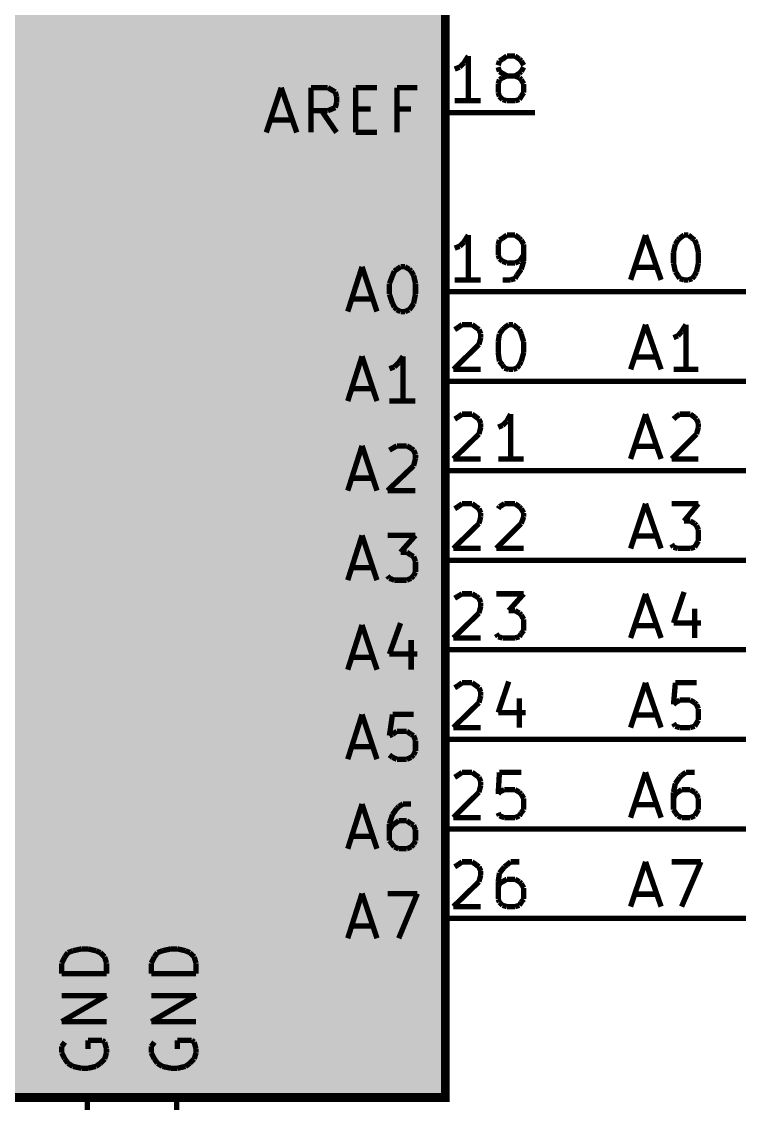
# Model space of a CAD drawing. Header units: millimetres. Extents: x 10 to 287, y 10 to 200.
# Drawn here: x 61.64 to 82, y 126.04 to 156.73 of the extents above; entities that cross this region are included whole.
import ezdxf

# ---------------------------------------------------------------- set-up
doc = ezdxf.new("R2010")
doc.units = ezdxf.units.MM
doc.layers.add('H', color=7, linetype='Continuous')
doc.layers.add('P', color=7, linetype='Continuous')

msp = doc.modelspace()

# ---------------------------------------------------------------- hatches: boundary and pattern name
at = {"layer": 'H', "linetype": 'Continuous'}
msp.add_hatch(color=256, dxfattribs=at).paths.add_polyline_path([(53.34, 126.189), (53.34, 171.909), (73.66, 171.909), (73.66, 126.189), (53.34, 126.189)])

# ---------------------------------------------------------------- linework, layer by layer
at = {"layer": 'P'}
for points, const_width in [([(53.34, 171.926), (53.34, 126.206), (73.66, 126.206), (73.66, 171.926), (53.34, 171.926)], 0.254), ([(73.66, 126.206), (73.66, 171.926)], 0.254), ([(74.189, 155.557), (74.066, 155.434)], 0.152), ([(74.313, 155.751), (74.189, 155.557)], 0.152), ([(74.313, 154.481), (74.313, 155.751)], 0.152), ([(75.159, 155.487), (75.195, 155.61)], 0.152), ([(75.195, 155.61), (75.283, 155.663)], 0.152), ([(75.283, 155.663), (75.406, 155.751)], 0.152), ([(75.406, 155.751), (75.636, 155.751)], 0.152), ([(75.636, 155.751), (75.759, 155.663)], 0.152), ([(75.759, 155.663), (75.812, 155.61)], 0.152), ([(75.812, 155.61), (75.883, 155.487)], 0.152), ([(74.066, 155.434), (73.925, 155.381)], 0.152), ([(75.195, 155.31), (75.159, 155.434)], 0.152), ([(75.283, 155.258), (75.195, 155.31)], 0.152), ([(75.406, 155.187), (75.283, 155.258)], 0.152), ([(75.759, 155.258), (75.636, 155.187)], 0.152), ([(75.812, 155.31), (75.759, 155.258)], 0.152), ([(75.883, 155.434), (75.812, 155.31)], 0.152), ([(75.195, 155.081), (75.159, 154.958)], 0.152), ([(75.159, 154.958), (75.159, 154.711)], 0.152), ([(75.283, 155.134), (75.195, 155.081)], 0.152), ([(75.406, 155.187), (75.283, 155.134)], 0.152), ([(75.636, 155.187), (75.406, 155.187)], 0.152), ([(75.759, 155.134), (75.636, 155.187)], 0.152), ([(75.812, 155.081), (75.759, 155.134)], 0.152), ([(75.883, 154.958), (75.812, 155.081)], 0.152), ([(75.883, 154.711), (75.883, 154.958)], 0.152), ([(68.58, 153.582), (69.003, 154.852)], 0.152), ([(69.003, 154.852), (69.444, 153.582)], 0.152), ([(69.85, 153.582), (69.85, 154.852)], 0.152), ([(69.85, 154.852), (70.326, 154.852)], 0.152), ([(70.326, 154.852), (70.45, 154.781)], 0.152), ([(70.45, 154.781), (70.538, 154.728)], 0.152), ([(70.538, 154.728), (70.573, 154.605)], 0.152), ([(70.573, 154.605), (70.573, 154.428)], 0.152), ([(71.12, 153.582), (71.12, 154.852)], 0.152), ([(71.12, 154.852), (71.72, 154.852)], 0.152), ([(72.284, 153.582), (72.284, 154.852)], 0.152), ([(72.284, 154.852), (72.866, 154.852)], 0.152), ([(75.159, 154.711), (75.195, 154.605)], 0.152), ([(75.195, 154.605), (75.283, 154.517)], 0.152), ([(75.759, 154.517), (75.812, 154.605)], 0.152), ([(75.812, 154.605), (75.883, 154.711)], 0.152), ([(70.538, 154.287), (70.45, 154.252)], 0.152), ([(70.573, 154.428), (70.538, 154.287)], 0.152), ([(74.665, 154.481), (73.925, 154.481)], 0.152), ([(75.283, 154.517), (75.406, 154.481)], 0.152), ([(75.406, 154.481), (75.636, 154.481)], 0.152), ([(75.636, 154.481), (75.759, 154.517)], 0.152), ([(70.326, 154.199), (69.85, 154.199)], 0.152), ([(70.573, 153.582), (70.15, 154.199)], 0.152), ([(70.45, 154.252), (70.326, 154.199)], 0.152), ([(71.12, 154.252), (71.543, 154.252)], 0.152), ([(72.69, 154.252), (72.284, 154.252)], 0.152), ([(73.66, 154.146), (76.2, 154.146)], 0.152), ([(68.703, 153.935), (69.303, 153.935)], 0.152), ([(71.72, 153.582), (71.12, 153.582)], 0.152), ([(74.313, 150.671), (74.189, 150.477)], 0.152), ([(74.313, 149.401), (74.313, 150.671)], 0.152), ([(75.406, 150.671), (75.283, 150.583)], 0.152), ([(75.636, 150.671), (75.406, 150.671)], 0.152), ([(75.759, 150.583), (75.636, 150.671)], 0.152), ([(78.916, 149.401), (79.34, 150.671)], 0.152), ([(79.34, 150.671), (79.781, 149.401)], 0.152), ([(80.31, 150.583), (80.433, 150.671)], 0.152), ([(80.433, 150.671), (80.557, 150.671)], 0.152), ([(80.557, 150.671), (80.663, 150.583)], 0.152), ([(74.066, 150.354), (73.925, 150.301)], 0.152), ([(74.189, 150.477), (74.066, 150.354)], 0.152), ([(75.195, 150.53), (75.159, 150.407)], 0.152), ([(75.159, 150.407), (75.159, 150.107)], 0.152), ([(75.283, 150.583), (75.195, 150.53)], 0.152), ([(75.812, 150.53), (75.759, 150.583)], 0.152), ([(75.883, 150.407), (75.812, 150.53)], 0.152), ([(75.883, 149.931), (75.883, 150.407)], 0.152), ([(80.133, 150.178), (80.186, 150.407)], 0.152), ([(80.186, 150.407), (80.257, 150.53)], 0.152), ([(80.257, 150.53), (80.31, 150.583)], 0.152), ([(80.663, 150.583), (80.733, 150.53)], 0.152), ([(80.733, 150.53), (80.786, 150.407)], 0.152), ([(80.786, 150.407), (80.839, 150.178)], 0.152), ([(75.159, 150.107), (75.195, 150.001)], 0.152), ([(75.195, 150.001), (75.283, 149.931)], 0.152), ([(75.759, 149.931), (75.812, 150.001)], 0.152), ([(75.812, 150.001), (75.883, 150.107)], 0.152), ([(80.133, 149.878), (80.133, 150.178)], 0.152), ([(80.839, 150.178), (80.839, 149.878)], 0.152), ([(70.891, 148.502), (71.296, 149.772)], 0.152), ([(71.296, 149.772), (71.72, 148.502)], 0.152), ([(72.214, 149.648), (72.284, 149.701)], 0.152), ([(72.284, 149.701), (72.39, 149.772)], 0.152), ([(72.39, 149.772), (72.513, 149.772)], 0.152), ([(72.513, 149.772), (72.637, 149.701)], 0.152), ([(72.637, 149.701), (72.69, 149.648)], 0.152), ([(75.283, 149.931), (75.406, 149.878)], 0.152), ([(75.406, 149.878), (75.636, 149.878)], 0.152), ([(75.636, 149.878), (75.759, 149.931)], 0.152), ([(75.688, 149.525), (75.812, 149.701)], 0.152), ([(75.812, 149.701), (75.883, 149.931)], 0.152), ([(79.04, 149.754), (79.64, 149.754)], 0.152), ([(80.186, 149.631), (80.133, 149.878)], 0.152), ([(80.839, 149.878), (80.786, 149.631)], 0.152), ([(72.073, 149.296), (72.161, 149.525)], 0.152), ([(72.161, 149.525), (72.214, 149.648)], 0.152), ([(72.69, 149.648), (72.76, 149.525)], 0.152), ([(72.76, 149.525), (72.813, 149.296)], 0.152), ([(74.665, 149.401), (73.925, 149.401)], 0.152), ([(75.283, 149.401), (75.512, 149.401)], 0.152), ([(75.512, 149.401), (75.636, 149.437)], 0.152), ([(75.636, 149.437), (75.688, 149.525)], 0.152), ([(80.257, 149.525), (80.186, 149.631)], 0.152), ([(80.31, 149.437), (80.257, 149.525)], 0.152), ([(80.433, 149.401), (80.31, 149.437)], 0.152), ([(80.557, 149.401), (80.433, 149.401)], 0.152), ([(80.663, 149.437), (80.557, 149.401)], 0.152), ([(80.733, 149.525), (80.663, 149.437)], 0.152), ([(80.786, 149.631), (80.733, 149.525)], 0.152), ([(72.073, 148.996), (72.073, 149.296)], 0.152), ([(72.813, 149.296), (72.813, 148.996)], 0.152), ([(73.66, 149.066), (76.2, 149.066)], 0.152), ([(76.2, 149.066), (85.09, 149.066)], 0.152), ([(71.014, 148.855), (71.596, 148.855)], 0.152), ([(72.161, 148.731), (72.073, 148.996)], 0.152), ([(72.813, 148.996), (72.76, 148.731)], 0.152), ([(72.214, 148.625), (72.161, 148.731)], 0.152), ([(72.284, 148.555), (72.214, 148.625)], 0.152), ([(72.39, 148.502), (72.284, 148.555)], 0.152), ([(72.513, 148.502), (72.39, 148.502)], 0.152), ([(72.637, 148.555), (72.513, 148.502)], 0.152), ([(72.69, 148.625), (72.637, 148.555)], 0.152), ([(72.76, 148.731), (72.69, 148.625)], 0.152), ([(73.925, 147.99), (74.013, 148.043)], 0.152), ([(74.013, 148.043), (74.136, 148.131)], 0.152), ([(74.136, 148.131), (74.418, 148.131)], 0.152), ([(74.418, 148.131), (74.542, 148.043)], 0.152), ([(74.542, 148.043), (74.613, 147.99)], 0.152), ([(74.613, 147.99), (74.665, 147.867)], 0.152), ([(74.665, 147.867), (74.665, 147.761)], 0.152), ([(75.159, 147.638), (75.195, 147.867)], 0.152), ([(75.195, 147.867), (75.283, 147.99)], 0.152), ([(75.283, 147.99), (75.336, 148.043)], 0.152), ([(75.336, 148.043), (75.459, 148.131)], 0.152), ([(75.459, 148.131), (75.583, 148.131)], 0.152), ([(75.583, 148.131), (75.688, 148.043)], 0.152), ([(75.688, 148.043), (75.759, 147.99)], 0.152), ([(75.759, 147.99), (75.812, 147.867)], 0.152), ([(75.812, 147.867), (75.883, 147.638)], 0.152), ([(78.916, 146.861), (79.34, 148.131)], 0.152), ([(79.34, 148.131), (79.781, 146.861)], 0.152), ([(80.363, 147.937), (80.257, 147.814)], 0.152), ([(80.486, 148.131), (80.363, 147.937)], 0.152), ([(80.486, 146.861), (80.486, 148.131)], 0.152), ([(74.613, 147.567), (73.889, 146.861)], 0.152), ([(74.665, 147.761), (74.613, 147.567)], 0.152), ([(75.159, 147.338), (75.159, 147.638)], 0.152), ([(75.883, 147.638), (75.883, 147.338)], 0.152), ([(80.257, 147.814), (80.133, 147.761)], 0.152), ([(70.891, 145.962), (71.296, 147.232)], 0.152), ([(71.296, 147.232), (71.72, 145.962)], 0.152), ([(72.461, 147.232), (72.337, 147.055)], 0.152), ([(72.461, 145.962), (72.461, 147.232)], 0.152), ([(75.195, 147.091), (75.159, 147.338)], 0.152), ([(75.883, 147.338), (75.812, 147.091)], 0.152), ([(72.214, 146.932), (72.073, 146.879)], 0.152), ([(72.337, 147.055), (72.214, 146.932)], 0.152), ([(75.283, 146.985), (75.195, 147.091)], 0.152), ([(75.336, 146.897), (75.283, 146.985)], 0.152), ([(75.759, 146.985), (75.688, 146.897)], 0.152), ([(75.812, 147.091), (75.759, 146.985)], 0.152), ([(79.04, 147.214), (79.64, 147.214)], 0.152), ([(73.889, 146.861), (74.665, 146.861)], 0.152), ([(75.459, 146.861), (75.336, 146.897)], 0.152), ([(75.583, 146.861), (75.459, 146.861)], 0.152), ([(75.688, 146.897), (75.583, 146.861)], 0.152), ([(80.839, 146.861), (80.133, 146.861)], 0.152), ([(71.014, 146.315), (71.596, 146.315)], 0.152), ([(73.66, 146.526), (76.2, 146.526)], 0.152), ([(76.2, 146.526), (85.09, 146.526)], 0.152), ([(72.813, 145.962), (72.073, 145.962)], 0.152), ([(73.925, 145.45), (74.013, 145.503)], 0.152), ([(74.013, 145.503), (74.136, 145.591)], 0.152), ([(74.136, 145.591), (74.418, 145.591)], 0.152), ([(74.418, 145.591), (74.542, 145.503)], 0.152), ([(74.542, 145.503), (74.613, 145.45)], 0.152), ([(74.613, 145.45), (74.665, 145.327)], 0.152), ([(75.406, 145.397), (75.283, 145.274)], 0.152), ([(75.512, 145.591), (75.406, 145.397)], 0.152), ([(75.512, 144.321), (75.512, 145.591)], 0.152), ([(78.916, 144.321), (79.34, 145.591)], 0.152), ([(79.34, 145.591), (79.781, 144.321)], 0.152), ([(80.133, 145.45), (80.186, 145.503)], 0.152), ([(80.186, 145.503), (80.31, 145.591)], 0.152), ([(80.31, 145.591), (80.61, 145.591)], 0.152), ([(80.61, 145.591), (80.733, 145.503)], 0.152), ([(80.733, 145.503), (80.786, 145.45)], 0.152), ([(80.786, 145.45), (80.839, 145.327)], 0.152), ([(74.665, 145.221), (74.613, 145.027)], 0.152), ([(74.665, 145.327), (74.665, 145.221)], 0.152), ([(75.283, 145.274), (75.159, 145.221)], 0.152), ([(80.839, 145.221), (80.786, 145.027)], 0.152), ([(80.839, 145.327), (80.839, 145.221)], 0.152), ([(74.613, 145.027), (73.889, 144.321)], 0.152), ([(80.786, 145.027), (80.081, 144.321)], 0.152), ([(70.891, 143.422), (71.296, 144.692)], 0.152), ([(71.296, 144.692), (71.72, 143.422)], 0.152), ([(72.073, 144.568), (72.161, 144.621)], 0.152), ([(72.161, 144.621), (72.284, 144.692)], 0.152), ([(72.284, 144.692), (72.566, 144.692)], 0.152), ([(72.566, 144.692), (72.69, 144.621)], 0.152), ([(72.69, 144.621), (72.76, 144.568)], 0.152), ([(72.76, 144.568), (72.813, 144.445)], 0.152), ([(79.04, 144.674), (79.64, 144.674)], 0.152), ([(72.813, 144.339), (72.76, 144.127)], 0.152), ([(72.813, 144.445), (72.813, 144.339)], 0.152), ([(73.889, 144.321), (74.665, 144.321)], 0.152), ([(75.883, 144.321), (75.159, 144.321)], 0.152), ([(80.081, 144.321), (80.839, 144.321)], 0.152), ([(72.76, 144.127), (72.02, 143.422)], 0.152), ([(73.66, 143.986), (76.2, 143.986)], 0.152), ([(76.2, 143.986), (85.09, 143.986)], 0.152), ([(71.014, 143.775), (71.596, 143.775)], 0.152), ([(72.02, 143.422), (72.813, 143.422)], 0.152), ([(73.925, 142.91), (74.013, 142.963)], 0.152), ([(74.013, 142.963), (74.136, 143.051)], 0.152), ([(74.136, 143.051), (74.418, 143.051)], 0.152), ([(74.418, 143.051), (74.542, 142.963)], 0.152), ([(74.542, 142.963), (74.613, 142.91)], 0.152), ([(75.159, 142.91), (75.195, 142.963)], 0.152), ([(75.195, 142.963), (75.336, 143.051)], 0.152), ([(75.336, 143.051), (75.636, 143.051)], 0.152), ([(75.636, 143.051), (75.759, 142.963)], 0.152), ([(75.759, 142.963), (75.812, 142.91)], 0.152), ([(78.916, 141.781), (79.34, 143.051)], 0.152), ([(79.34, 143.051), (79.781, 141.781)], 0.152), ([(80.081, 143.051), (80.839, 143.051)], 0.152), ([(80.839, 143.051), (80.433, 142.558)], 0.152), ([(74.613, 142.91), (74.665, 142.787)], 0.152), ([(74.665, 142.681), (74.613, 142.487)], 0.152), ([(74.665, 142.787), (74.665, 142.681)], 0.152), ([(75.812, 142.91), (75.883, 142.787)], 0.152), ([(75.883, 142.681), (75.812, 142.487)], 0.152), ([(75.883, 142.787), (75.883, 142.681)], 0.152), ([(74.613, 142.487), (73.889, 141.781)], 0.152), ([(75.812, 142.487), (75.106, 141.781)], 0.152), ([(80.433, 142.558), (80.61, 142.558)], 0.152), ([(80.61, 142.558), (80.733, 142.487)], 0.152), ([(80.733, 142.487), (80.786, 142.434)], 0.152), ([(80.786, 142.434), (80.839, 142.311)], 0.152), ([(80.839, 142.311), (80.839, 141.993)], 0.152), ([(70.891, 140.882), (71.296, 142.152)], 0.152), ([(71.296, 142.152), (71.72, 140.882)], 0.152), ([(72.02, 142.152), (72.813, 142.152)], 0.152), ([(72.813, 142.152), (72.39, 141.676)], 0.152), ([(79.04, 142.134), (79.64, 142.134)], 0.152), ([(73.889, 141.781), (74.665, 141.781)], 0.152), ([(75.106, 141.781), (75.883, 141.781)], 0.152), ([(80.133, 141.817), (80.081, 141.905)], 0.152), ([(80.257, 141.781), (80.133, 141.817)], 0.152), ([(80.61, 141.781), (80.257, 141.781)], 0.152), ([(80.733, 141.817), (80.61, 141.781)], 0.152), ([(80.786, 141.905), (80.733, 141.817)], 0.152), ([(80.839, 141.993), (80.786, 141.905)], 0.152), ([(72.39, 141.676), (72.566, 141.676)], 0.152), ([(72.566, 141.676), (72.69, 141.587)], 0.152), ([(72.69, 141.587), (72.76, 141.552)], 0.152), ([(72.76, 141.552), (72.813, 141.411)], 0.152), ([(72.813, 141.411), (72.813, 141.111)], 0.152), ([(73.66, 141.446), (76.2, 141.446)], 0.152), ([(76.2, 141.446), (85.09, 141.446)], 0.152), ([(71.014, 141.235), (71.596, 141.235)], 0.152), ([(72.813, 141.111), (72.76, 141.005)], 0.152), ([(72.073, 140.935), (72.02, 141.005)], 0.152), ([(72.214, 140.882), (72.073, 140.935)], 0.152), ([(72.566, 140.882), (72.214, 140.882)], 0.152), ([(72.69, 140.935), (72.566, 140.882)], 0.152), ([(72.76, 141.005), (72.69, 140.935)], 0.152), ([(74.013, 140.423), (74.136, 140.494)], 0.152), ([(74.136, 140.494), (74.418, 140.494)], 0.152), ([(74.418, 140.494), (74.542, 140.423)], 0.152), ([(75.106, 140.494), (75.883, 140.494)], 0.152), ([(75.883, 140.494), (75.459, 140.018)], 0.152), ([(78.916, 139.241), (79.34, 140.494)], 0.152), ([(79.34, 140.494), (79.781, 139.241)], 0.152), ([(80.433, 140.547), (80.133, 139.665)], 0.152), ([(73.925, 140.37), (74.013, 140.423)], 0.152), ([(74.542, 140.423), (74.613, 140.37)], 0.152), ([(74.613, 140.37), (74.665, 140.247)], 0.152), ([(74.665, 140.247), (74.665, 140.141)], 0.152), ([(74.613, 139.947), (73.889, 139.241)], 0.152), ([(74.665, 140.141), (74.613, 139.947)], 0.152), ([(75.459, 140.018), (75.636, 140.018)], 0.152), ([(75.636, 140.018), (75.759, 139.947)], 0.152), ([(75.759, 139.947), (75.812, 139.894)], 0.152), ([(75.812, 139.894), (75.883, 139.771)], 0.152), ([(80.733, 140.07), (80.733, 139.241)], 0.152), ([(70.891, 138.342), (71.296, 139.612)], 0.152), ([(71.296, 139.612), (71.72, 138.342)], 0.152), ([(72.39, 139.665), (72.073, 138.783)], 0.152), ([(75.883, 139.771), (75.883, 139.453)], 0.152), ([(79.04, 139.594), (79.64, 139.594)], 0.152), ([(80.133, 139.665), (80.91, 139.665)], 0.152), ([(75.159, 139.277), (75.106, 139.365)], 0.152), ([(75.283, 139.241), (75.159, 139.277)], 0.152), ([(75.759, 139.277), (75.636, 139.241)], 0.152), ([(75.812, 139.365), (75.759, 139.277)], 0.152), ([(75.883, 139.453), (75.812, 139.365)], 0.152), ([(72.69, 139.188), (72.69, 138.342)], 0.152), ([(73.889, 139.241), (74.665, 139.241)], 0.152), ([(75.636, 139.241), (75.283, 139.241)], 0.152), ([(71.014, 138.695), (71.596, 138.695)], 0.152), ([(72.073, 138.783), (72.866, 138.783)], 0.152), ([(73.66, 138.906), (76.2, 138.906)], 0.152), ([(76.2, 138.906), (85.09, 138.906)], 0.152), ([(73.925, 137.83), (74.013, 137.883)], 0.152), ([(74.013, 137.883), (74.136, 137.971)], 0.152), ([(74.136, 137.971), (74.418, 137.971)], 0.152), ([(74.418, 137.971), (74.542, 137.883)], 0.152), ([(74.542, 137.883), (74.613, 137.83)], 0.152), ([(74.613, 137.83), (74.665, 137.707)], 0.152), ([(75.459, 138.007), (75.159, 137.125)], 0.152), ([(78.916, 136.701), (79.34, 137.971)], 0.152), ([(79.34, 137.971), (79.781, 136.701)], 0.152), ([(80.186, 137.971), (80.133, 137.354)], 0.152), ([(80.786, 137.971), (80.186, 137.971)], 0.152), ([(74.613, 137.407), (73.889, 136.701)], 0.152), ([(74.665, 137.601), (74.613, 137.407)], 0.152), ([(74.665, 137.707), (74.665, 137.601)], 0.152), ([(75.759, 137.53), (75.759, 136.701)], 0.152), ([(80.133, 137.354), (80.186, 137.407)], 0.152), ([(80.186, 137.407), (80.31, 137.478)], 0.152), ([(80.31, 137.478), (80.61, 137.478)], 0.152), ([(80.61, 137.478), (80.733, 137.407)], 0.152), ([(80.733, 137.407), (80.786, 137.354)], 0.152), ([(75.159, 137.125), (75.935, 137.125)], 0.152), ([(80.786, 137.354), (80.839, 137.231)], 0.152), ([(80.839, 137.231), (80.839, 136.913)], 0.152), ([(70.891, 135.802), (71.296, 137.072)], 0.152), ([(71.296, 137.072), (71.72, 135.802)], 0.152), ([(72.161, 137.072), (72.073, 136.472)], 0.152), ([(72.76, 137.072), (72.161, 137.072)], 0.152), ([(79.04, 137.054), (79.64, 137.054)], 0.152), ([(80.186, 136.737), (80.133, 136.825)], 0.152), ([(80.786, 136.825), (80.733, 136.737)], 0.152), ([(80.839, 136.913), (80.786, 136.825)], 0.152), ([(72.073, 136.472), (72.161, 136.507)], 0.152), ([(72.161, 136.507), (72.284, 136.596)], 0.152), ([(72.284, 136.596), (72.566, 136.596)], 0.152), ([(72.566, 136.596), (72.69, 136.507)], 0.152), ([(72.69, 136.507), (72.76, 136.472)], 0.152), ([(73.889, 136.701), (74.665, 136.701)], 0.152), ([(80.31, 136.701), (80.186, 136.737)], 0.152), ([(80.61, 136.701), (80.31, 136.701)], 0.152), ([(80.733, 136.737), (80.61, 136.701)], 0.152), ([(72.76, 136.472), (72.813, 136.331)], 0.152), ([(72.813, 136.331), (72.813, 136.031)], 0.152), ([(73.66, 136.366), (76.2, 136.366)], 0.152), ([(76.2, 136.366), (85.09, 136.366)], 0.152), ([(71.014, 136.155), (71.596, 136.155)], 0.152), ([(72.161, 135.855), (72.073, 135.925)], 0.152), ([(72.76, 135.925), (72.69, 135.855)], 0.152), ([(72.813, 136.031), (72.76, 135.925)], 0.152), ([(72.284, 135.802), (72.161, 135.855)], 0.152), ([(72.566, 135.802), (72.284, 135.802)], 0.152), ([(72.69, 135.855), (72.566, 135.802)], 0.152), ([(73.925, 135.29), (74.013, 135.343)], 0.152), ([(74.013, 135.343), (74.136, 135.431)], 0.152), ([(74.136, 135.431), (74.418, 135.431)], 0.152), ([(74.418, 135.431), (74.542, 135.343)], 0.152), ([(74.542, 135.343), (74.613, 135.29)], 0.152), ([(74.613, 135.29), (74.665, 135.167)], 0.152), ([(75.195, 135.431), (75.159, 134.814)], 0.152), ([(75.812, 135.431), (75.195, 135.431)], 0.152), ([(78.916, 134.144), (79.34, 135.431)], 0.152), ([(79.34, 135.431), (79.781, 134.144)], 0.152), ([(80.31, 135.29), (80.186, 135.114)], 0.152), ([(80.363, 135.343), (80.31, 135.29)], 0.152), ([(80.486, 135.431), (80.363, 135.343)], 0.152), ([(80.733, 135.431), (80.486, 135.431)], 0.152), ([(74.665, 135.061), (74.613, 134.867)], 0.152), ([(74.665, 135.167), (74.665, 135.061)], 0.152), ([(80.186, 135.114), (80.133, 134.867)], 0.152), ([(74.613, 134.867), (73.889, 134.144)], 0.152), ([(75.159, 134.814), (75.195, 134.867)], 0.152), ([(75.195, 134.867), (75.336, 134.938)], 0.152), ([(75.336, 134.938), (75.636, 134.938)], 0.152), ([(75.636, 134.938), (75.759, 134.867)], 0.152), ([(75.759, 134.867), (75.812, 134.814)], 0.152), ([(75.812, 134.814), (75.883, 134.691)], 0.152), ([(75.883, 134.691), (75.883, 134.373)], 0.152), ([(80.133, 134.867), (80.133, 134.373)], 0.152), ([(80.186, 134.814), (80.133, 134.691)], 0.152), ([(80.257, 134.867), (80.186, 134.814)], 0.152), ([(80.363, 134.938), (80.257, 134.867)], 0.152), ([(80.61, 134.938), (80.363, 134.938)], 0.152), ([(80.733, 134.867), (80.61, 134.938)], 0.152), ([(80.786, 134.814), (80.733, 134.867)], 0.152), ([(80.839, 134.691), (80.786, 134.814)], 0.152), ([(80.839, 134.373), (80.839, 134.691)], 0.152), ([(70.891, 133.262), (71.296, 134.532)], 0.152), ([(71.296, 134.532), (71.72, 133.262)], 0.152), ([(72.284, 134.408), (72.161, 134.232)], 0.152), ([(72.337, 134.461), (72.284, 134.408)], 0.152), ([(72.461, 134.532), (72.337, 134.461)], 0.152), ([(72.69, 134.532), (72.461, 134.532)], 0.152), ([(75.883, 134.373), (75.812, 134.285)], 0.152), ([(79.04, 134.514), (79.64, 134.514)], 0.152), ([(80.133, 134.373), (80.186, 134.285)], 0.152), ([(80.786, 134.285), (80.839, 134.373)], 0.152), ([(72.161, 134.232), (72.073, 133.967)], 0.152), ([(72.337, 134.056), (72.214, 133.967)], 0.152), ([(72.566, 134.056), (72.337, 134.056)], 0.152), ([(72.69, 133.967), (72.566, 134.056)], 0.152), ([(73.889, 134.144), (74.665, 134.144)], 0.152), ([(75.195, 134.197), (75.159, 134.285)], 0.152), ([(75.336, 134.144), (75.195, 134.197)], 0.152), ([(75.636, 134.144), (75.336, 134.144)], 0.152), ([(75.759, 134.197), (75.636, 134.144)], 0.152), ([(75.812, 134.285), (75.759, 134.197)], 0.152), ([(80.186, 134.285), (80.257, 134.197)], 0.152), ([(80.257, 134.197), (80.363, 134.144)], 0.152), ([(80.363, 134.144), (80.61, 134.144)], 0.152), ([(80.61, 134.144), (80.733, 134.197)], 0.152), ([(80.733, 134.197), (80.786, 134.285)], 0.152), ([(72.073, 133.967), (72.073, 133.491)], 0.152), ([(72.161, 133.932), (72.073, 133.791)], 0.152), ([(72.214, 133.967), (72.161, 133.932)], 0.152), ([(72.76, 133.932), (72.69, 133.967)], 0.152), ([(72.813, 133.791), (72.76, 133.932)], 0.152), ([(72.813, 133.491), (72.813, 133.791)], 0.152), ([(73.66, 133.826), (76.2, 133.826)], 0.152), ([(76.2, 133.826), (85.09, 133.826)], 0.152), ([(71.014, 133.615), (71.596, 133.615)], 0.152), ([(72.073, 133.491), (72.161, 133.385)], 0.152), ([(72.76, 133.385), (72.813, 133.491)], 0.152), ([(72.161, 133.385), (72.214, 133.315)], 0.152), ([(72.214, 133.315), (72.337, 133.262)], 0.152), ([(72.337, 133.262), (72.566, 133.262)], 0.152), ([(72.566, 133.262), (72.69, 133.315)], 0.152), ([(72.69, 133.315), (72.76, 133.385)], 0.152), ([(73.925, 132.75), (74.013, 132.803)], 0.152), ([(74.013, 132.803), (74.136, 132.891)], 0.152), ([(74.136, 132.891), (74.418, 132.891)], 0.152), ([(74.418, 132.891), (74.542, 132.803)], 0.152), ([(74.542, 132.803), (74.613, 132.75)], 0.152), ([(75.406, 132.803), (75.336, 132.75)], 0.152), ([(75.512, 132.891), (75.406, 132.803)], 0.152), ([(75.759, 132.891), (75.512, 132.891)], 0.152), ([(78.916, 131.621), (79.34, 132.891)], 0.152), ([(79.34, 132.891), (79.781, 131.621)], 0.152), ([(80.081, 132.891), (80.91, 132.891)], 0.152), ([(80.91, 132.891), (80.363, 131.621)], 0.152), ([(74.613, 132.75), (74.665, 132.627)], 0.152), ([(74.665, 132.521), (74.613, 132.327)], 0.152), ([(74.665, 132.627), (74.665, 132.521)], 0.152), ([(75.195, 132.574), (75.159, 132.327)], 0.152), ([(75.336, 132.75), (75.195, 132.574)], 0.152), ([(74.613, 132.327), (73.889, 131.621)], 0.152), ([(75.159, 132.327), (75.159, 131.833)], 0.152), ([(75.195, 132.274), (75.159, 132.151)], 0.152), ([(75.283, 132.327), (75.195, 132.274)], 0.152), ([(75.406, 132.398), (75.283, 132.327)], 0.152), ([(75.636, 132.398), (75.406, 132.398)], 0.152), ([(75.759, 132.327), (75.636, 132.398)], 0.152), ([(75.812, 132.274), (75.759, 132.327)], 0.152), ([(75.883, 132.151), (75.812, 132.274)], 0.152), ([(70.891, 130.722), (71.296, 131.992)], 0.152), ([(71.296, 131.992), (71.72, 130.722)], 0.152), ([(72.02, 131.992), (72.866, 131.992)], 0.152), ([(72.866, 131.992), (72.337, 130.722)], 0.152), ([(75.883, 131.833), (75.883, 132.151)], 0.152), ([(79.04, 131.974), (79.64, 131.974)], 0.152), ([(73.889, 131.621), (74.665, 131.621)], 0.152), ([(75.159, 131.833), (75.195, 131.745)], 0.152), ([(75.195, 131.745), (75.283, 131.657)], 0.152), ([(75.283, 131.657), (75.406, 131.621)], 0.152), ([(75.406, 131.621), (75.636, 131.621)], 0.152), ([(75.636, 131.621), (75.759, 131.657)], 0.152), ([(75.759, 131.657), (75.812, 131.745)], 0.152), ([(75.812, 131.745), (75.883, 131.833)], 0.152), ([(73.66, 131.286), (76.2, 131.286)], 0.152), ([(76.2, 131.286), (85.09, 131.286)], 0.152), ([(71.014, 131.075), (71.596, 131.075)], 0.152), ([(62.953, 130.316), (63.094, 130.369)], 0.152), ([(63.094, 130.369), (63.341, 130.422)], 0.152), ([(63.341, 130.422), (63.518, 130.422)], 0.152), ([(63.518, 130.422), (63.747, 130.369)], 0.152), ([(63.747, 130.369), (63.87, 130.316)], 0.152), ([(65.493, 130.316), (65.634, 130.369)], 0.152), ([(65.634, 130.369), (65.881, 130.422)], 0.152), ([(65.881, 130.422), (66.058, 130.422)], 0.152), ([(66.058, 130.422), (66.287, 130.369)], 0.152), ([(66.287, 130.369), (66.41, 130.316)], 0.152), ([(62.777, 130.016), (62.865, 130.193)], 0.152), ([(62.865, 130.193), (62.953, 130.316)], 0.152), ([(63.87, 130.316), (63.994, 130.193)], 0.152), ([(63.994, 130.193), (64.047, 130.016)], 0.152), ([(65.317, 130.016), (65.405, 130.193)], 0.152), ([(65.405, 130.193), (65.493, 130.316)], 0.152), ([(66.41, 130.316), (66.534, 130.193)], 0.152), ([(66.534, 130.193), (66.587, 130.016)], 0.152), ([(62.777, 129.716), (62.777, 130.016)], 0.152), ([(64.047, 130.016), (64.047, 129.716)], 0.152), ([(65.317, 129.716), (65.317, 130.016)], 0.152), ([(66.587, 130.016), (66.587, 129.716)], 0.152), ([(64.047, 129.716), (62.777, 129.716)], 0.152), ([(66.587, 129.716), (65.317, 129.716)], 0.152), ([(62.777, 128.358), (64.047, 129.099)], 0.152), ([(64.047, 129.099), (62.777, 129.099)], 0.152), ([(65.317, 128.358), (66.587, 129.099)], 0.152), ([(66.587, 129.099), (65.317, 129.099)], 0.152), ([(64.047, 128.358), (62.777, 128.358)], 0.152), ([(66.587, 128.358), (65.317, 128.358)], 0.152), ([(62.865, 127.776), (62.777, 127.653)], 0.152), ([(62.777, 127.653), (62.777, 127.476)], 0.152), ([(63.923, 127.829), (63.518, 127.829)], 0.152), ([(63.518, 127.829), (63.518, 127.582)], 0.152), ([(63.994, 127.776), (63.923, 127.829)], 0.152), ([(64.047, 127.582), (63.994, 127.776)], 0.152), ([(64.047, 127.476), (64.047, 127.582)], 0.152), ([(65.405, 127.776), (65.317, 127.653)], 0.152), ([(65.317, 127.653), (65.317, 127.476)], 0.152), ([(66.463, 127.829), (66.058, 127.829)], 0.152), ([(66.058, 127.829), (66.058, 127.582)], 0.152), ([(66.534, 127.776), (66.463, 127.829)], 0.152), ([(66.587, 127.582), (66.534, 127.776)], 0.152), ([(66.587, 127.476), (66.587, 127.582)], 0.152), ([(62.777, 127.476), (62.865, 127.3)], 0.152), ([(62.865, 127.3), (62.953, 127.176)], 0.152), ([(63.87, 127.176), (63.994, 127.3)], 0.152), ([(63.994, 127.3), (64.047, 127.476)], 0.152), ([(65.317, 127.476), (65.405, 127.3)], 0.152), ([(65.405, 127.3), (65.493, 127.176)], 0.152), ([(66.41, 127.176), (66.534, 127.3)], 0.152), ([(66.534, 127.3), (66.587, 127.476)], 0.152), ([(62.953, 127.176), (63.094, 127.088)], 0.152), ([(63.094, 127.088), (63.341, 127.035)], 0.152), ([(63.341, 127.035), (63.518, 127.035)], 0.152), ([(63.518, 127.035), (63.747, 127.088)], 0.152), ([(63.747, 127.088), (63.87, 127.176)], 0.152), ([(65.493, 127.176), (65.634, 127.088)], 0.152), ([(65.634, 127.088), (65.881, 127.035)], 0.152), ([(65.881, 127.035), (66.058, 127.035)], 0.152), ([(66.058, 127.035), (66.287, 127.088)], 0.152), ([(66.287, 127.088), (66.41, 127.176)], 0.152), ([(53.34, 126.206), (73.66, 126.206)], 0.254), ([(63.5, 126.206), (63.5, 123.666)], 0.152), ([(66.04, 126.206), (66.04, 123.666)], 0.152)]:
    msp.add_lwpolyline(points, dxfattribs=dict(at, const_width=const_width))

doc.saveas('drawing.dxf')
